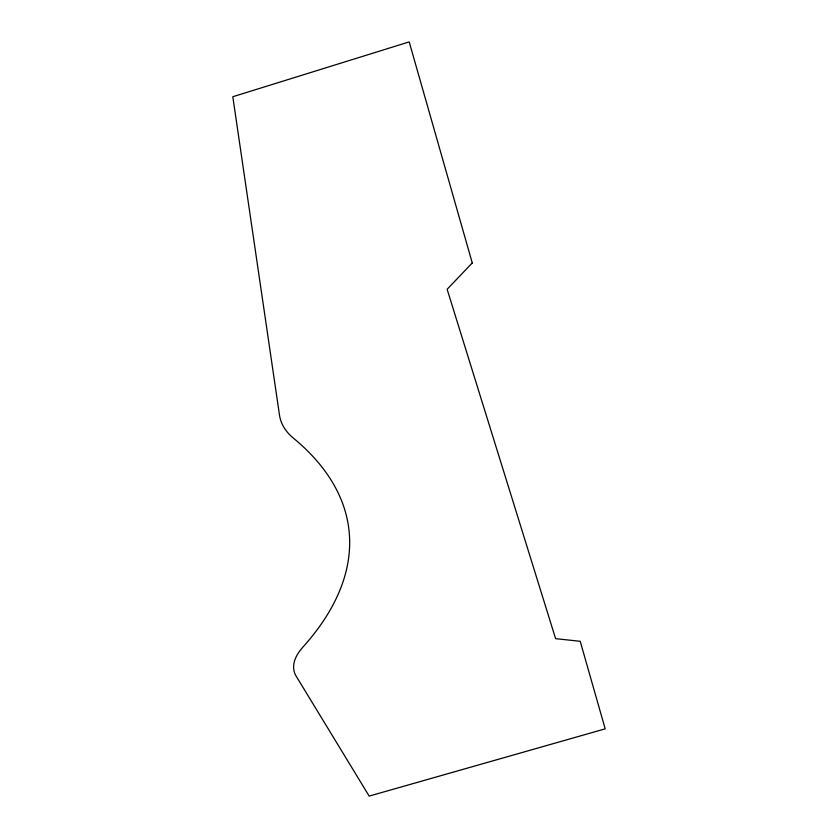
<?xml version="1.0" encoding="UTF-8"?>
<svg xmlns="http://www.w3.org/2000/svg" width="838" height="838" viewBox="0 0 838 838"><rect width="100%" height="100%" fill="white"/><g stroke="black" fill="none" stroke-linecap="round" stroke-linejoin="round"><path stroke-width="1.26" d="M472.265 262.954L447.136 289.278L555.615 638.671L580.21 641.3L605.193 728.851L369.181 796.1L296.202 676.214A94.348 40.224 -13.9 0 1 303.01 646.988A509.609 237.908 -6.6 0 0 293.279 438.033A117.435 62.284 -15 0 1 279.463 414.936L232.807 96.737L409.195 41.9L472.265 262.954"/></g></svg>
